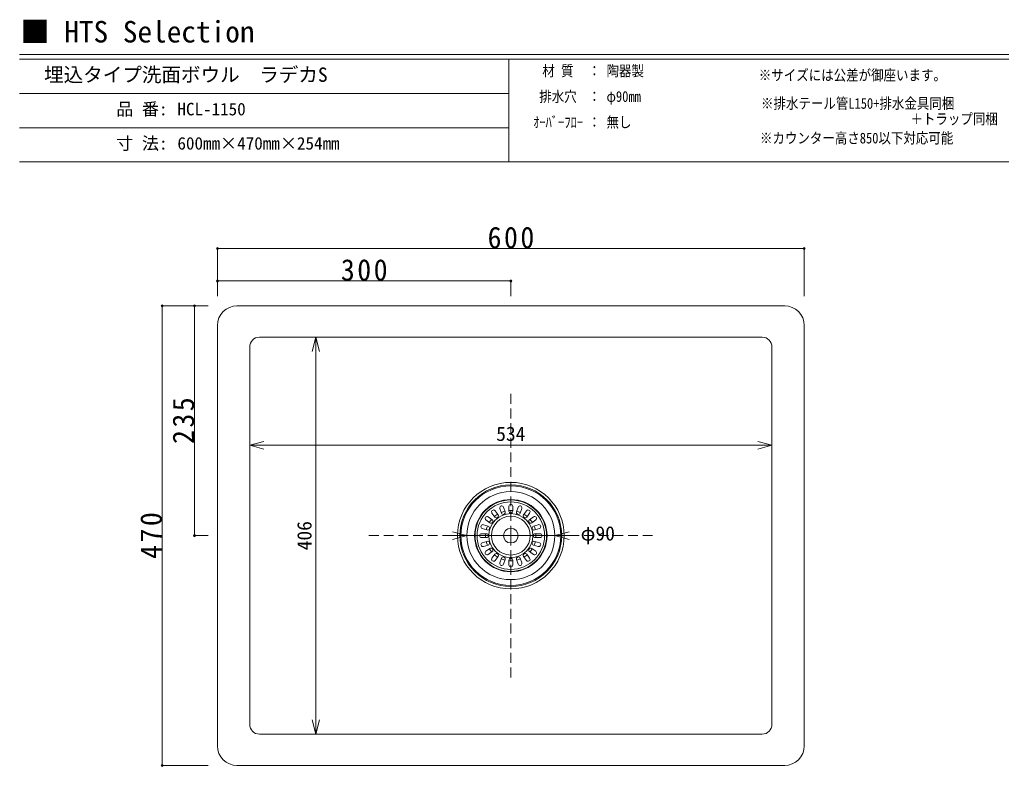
# Model space of a CAD drawing. Units: millimetres, scale not verified. Extents: x -1040 to 1002, y -687 to 676.
# Drawn here: x -1002 to 2, y -88 to 676 of the extents above; entities that cross this region are included whole.
import ezdxf
from ezdxf.enums import TextEntityAlignment as Align

# ---------------------------------------------------------------- set-up
doc = ezdxf.new("R2010")
doc.units = ezdxf.units.MM
doc.header["$LTSCALE"] = 5
doc.header["$PDMODE"] = 32
doc.header["$PDSIZE"] = 2
doc.linetypes.add('DASHED2', pattern=[3, 2, -1])
doc.layers.add('F-0', color=7, linetype='Continuous', lineweight=15)
doc.styles.add('ＭＳ ゴシック', font='')
doc.styles.get('ＭＳ ゴシック').set_extended_font_data('MS Gothic')

msp = doc.modelspace()

# ---------------------------------------------------------------- linework, layer by layer
at = {"layer": 'F-0'}
for p, q in [((1002.034, 640.036), (-1002.086, 640.036)), ((1002.034, 635.036), (-1002.086, 635.036)), ((-502.086, 635.036), (-502.086, 530.036)), ((-502.086, 600.036), (-1002.086, 600.036)), ((-502.086, 565.036), (-1002.086, 565.036)), ((1002.034, 530.036), (-1002.086, 530.036)), ((-799.906, 441.389), (-199.906, 441.389)), ((-799.906, 441.389), (-799.906, 392.846)), ((-199.906, 441.389), (-199.906, 392.846)), ((-799.906, 408.238), (-499.906, 408.238)), ((-799.906, 408.238), (-799.906, 392.846)), ((-499.906, 408.238), (-499.906, 392.846)), ((-856.409, 382.738), (-856.409, -87.262)), ((-856.409, 382.738), (-809.182, 382.738)), ((-823.39, 382.738), (-823.39, 147.738)), ((-823.39, 382.738), (-809.182, 382.738)), ((-779.906, 382.738), (-219.906, 382.738)), ((-799.906, 362.738), (-799.906, 351.738)), ((-199.906, 362.738), (-199.906, 351.738)), ((-799.906, 351.738), (-799.906, -67.262)), ((-199.906, -67.262), (-199.906, 351.738)), ((-756.906, 350.738), (-242.906, 350.738)), ((-699.253, 350.738), (-703.135, 336.249)), ((-699.253, 350.738), (-699.253, -55.262)), ((-699.253, 350.738), (-695.371, 336.249)), ((-766.906, -45.262), (-766.906, 340.738)), ((-232.906, -45.262), (-232.906, 340.738)), ((-766.906, 329.738), (-766.906, 318.738)), ((-232.906, 329.738), (-232.906, 318.738)), ((-766.906, 240.228), (-752.417, 244.11)), ((-232.906, 240.228), (-247.395, 244.11)), ((-766.906, 240.228), (-232.906, 240.228)), ((-766.906, 240.228), (-752.417, 236.346)), ((-232.906, 240.228), (-247.395, 236.346)), ((-516.219, 166.788), (-519.158, 170.833)), ((-512.983, 169.139), (-515.921, 173.184)), ((-509.533, 170.896), (-511.079, 175.652)), ((-505.729, 172.133), (-507.274, 176.888)), ((-501.906, 172.738), (-501.906, 177.738)), ((-497.906, 172.738), (-497.906, 177.738)), ((-494.083, 172.133), (-492.538, 176.888)), ((-490.278, 170.896), (-488.733, 175.652)), ((-486.829, 169.139), (-483.89, 173.184)), ((-483.593, 166.788), (-480.654, 170.833)), ((-521.307, 160.815), (-525.352, 163.754)), ((-518.956, 164.051), (-523.001, 166.99)), ((-480.856, 164.051), (-476.811, 166.99)), ((-478.505, 160.815), (-474.46, 163.754)), ((-544.906, 147.738), (-559.395, 151.62)), ((-544.906, 147.738), (-559.395, 151.62)), ((-524.3, 153.561), (-529.056, 155.106)), ((-523.064, 157.366), (-527.82, 158.911)), ((-476.748, 157.366), (-471.992, 158.911)), ((-475.511, 153.561), (-470.756, 155.106)), ((-454.906, 147.738), (-440.417, 151.62)), ((-454.906, 147.738), (-440.417, 151.62)), ((-823.39, 147.738), (-809.182, 147.738)), ((-544.906, 147.738), (-569.906, 147.738)), ((-544.906, 147.738), (-569.906, 147.738)), ((-559.406, 147.738), (-440.406, 147.738)), ((-544.906, 147.738), (-559.395, 143.856)), ((-544.906, 147.738), (-559.395, 143.856)), ((-544.906, 147.738), (-454.906, 147.738)), ((-544.906, 147.738), (-454.906, 147.738)), ((-524.906, 149.738), (-529.906, 149.738)), ((-524.906, 145.738), (-529.906, 145.738)), ((-524.3, 141.915), (-529.056, 140.37)), ((-475.511, 141.915), (-470.756, 140.37)), ((-474.906, 149.738), (-469.906, 149.738)), ((-474.906, 149.738), (-469.906, 149.738)), ((-474.906, 145.738), (-469.906, 145.738)), ((-474.906, 145.738), (-469.906, 145.738)), ((-454.906, 147.738), (-429.906, 147.738)), ((-454.906, 147.738), (-440.417, 143.856)), ((-454.906, 147.738), (-440.417, 143.856)), ((-523.064, 138.111), (-527.82, 136.565)), ((-521.307, 134.661), (-525.352, 131.723)), ((-518.956, 131.425), (-523.001, 128.486)), ((-480.856, 131.425), (-476.811, 128.486)), ((-478.505, 134.661), (-474.46, 131.723)), ((-476.748, 138.111), (-471.992, 136.565)), ((-516.219, 128.688), (-519.158, 124.643)), ((-512.983, 126.337), (-515.921, 122.292)), ((-509.533, 124.58), (-511.079, 119.824)), ((-505.729, 123.344), (-507.274, 118.588)), ((-501.906, 122.738), (-501.906, 117.738)), ((-497.906, 122.738), (-497.906, 117.738)), ((-494.083, 123.344), (-492.538, 118.588)), ((-490.278, 124.58), (-488.733, 119.824)), ((-486.829, 126.337), (-483.89, 122.292)), ((-483.593, 128.688), (-480.654, 124.643)), ((-699.253, -55.262), (-703.135, -40.773)), ((-699.253, -55.262), (-695.371, -40.773)), ((-756.906, -55.262), (-242.906, -55.262)), ((-856.409, -87.262), (-809.182, -87.262)), ((-779.906, -87.262), (-219.906, -87.262))]:
    msp.add_line(p, q, dxfattribs=at)
at = {"layer": 'F-0', "linetype": 'DASHED2'}
for q in [(-499.906, 297.738), (-649.906, 147.738), (-349.906, 147.738), (-499.906, -2.262)]:
    msp.add_line((-499.906, 147.738), q, dxfattribs=at)
at = {"layer": 'F-0'}
for radius in [54.5, 52, 51, 45, 45, 37, 36.5, 34.5, 22.5, 19.85, 7.5]:
    msp.add_circle((-499.906, 147.738), radius, dxfattribs=at)
for centre, radius, start, end in [((-779.906, 362.738), 20, 90, 180), ((-219.906, 362.738), 20, 0, 90), ((-756.906, 340.738), 10, 90, 180), ((-242.906, 340.738), 10, 0, 90), ((-517.539, 172.009), 2, 36, 216), ((-509.176, 176.27), 2, 18, 198), ((-499.906, 147.738), 25.75, 103.54536, 112.45464), ((-507.631, 171.514), 2, 198, 18), ((-499.906, 177.738), 2, 0, 180), ((-499.906, 147.738), 25.75, 85.54536, 94.45464), ((-499.906, 172.738), 2, 180, 0), ((-492.18, 171.514), 2, 162, 342), ((-499.906, 147.738), 25.75, 67.54536, 76.45464), ((-490.635, 176.27), 2, 342, 162), ((-482.272, 172.009), 2, 324, 144), ((-524.176, 165.372), 2, 54, 234), ((-499.906, 147.738), 25.75, 139.54536, 148.45464), ((-520.131, 162.433), 2, 234, 54), ((-499.906, 147.738), 25.75, 121.54536, 130.45464), ((-514.601, 167.964), 2, 216, 36), ((-485.211, 167.964), 2, 144, 324), ((-499.906, 147.738), 25.75, 49.54536, 58.45464), ((-479.68, 162.433), 2, 126, 306), ((-499.906, 147.738), 25.75, 31.54536, 40.45464), ((-475.635, 165.372), 2, 306, 126), ((-528.438, 157.009), 2, 72, 252), ((-499.906, 147.738), 25.75, 157.54536, 166.45464), ((-523.682, 155.464), 2, 252, 72), ((-476.129, 155.464), 2, 108, 288), ((-499.906, 147.738), 25.75, 13.54536, 22.45464), ((-471.374, 157.009), 2, 288, 108), ((-529.906, 147.738), 2, 90, 270), ((-499.906, 147.738), 25.75, 175.54536, 184.45464), ((-499.906, 147.738), 25.75, 193.54536, 202.45464), ((-524.906, 147.738), 2, 270, 90), ((-523.682, 140.013), 2, 288, 108), ((-476.129, 140.013), 2, 72, 252), ((-474.906, 147.738), 2, 90, 270), ((-474.906, 147.738), 2, 90, 270), ((-499.906, 147.738), 25.75, 337.54536, 346.45464), ((-499.906, 147.738), 25.75, 355.54536, 4.45464), ((-499.906, 147.738), 25.75, 355.54536, 4.45464), ((-469.906, 147.738), 2, 270, 90), ((-469.906, 147.738), 2, 270, 90), ((-528.438, 138.468), 2, 108, 288), ((-524.176, 130.105), 2, 126, 306), ((-499.906, 147.738), 25.75, 211.54536, 220.45464), ((-520.131, 133.043), 2, 306, 126), ((-479.68, 133.043), 2, 54, 234), ((-499.906, 147.738), 25.75, 319.54536, 328.45464), ((-475.635, 130.105), 2, 234, 54), ((-471.374, 138.468), 2, 252, 72), ((-517.539, 123.468), 2, 144, 324), ((-499.906, 147.738), 25.75, 229.54536, 238.45464), ((-514.601, 127.513), 2, 324, 144), ((-499.906, 147.738), 25.75, 247.54536, 256.45464), ((-507.631, 123.962), 2, 342, 162), ((-499.906, 122.738), 2, 0, 180), ((-499.906, 147.738), 25.75, 265.54536, 274.45464), ((-492.18, 123.962), 2, 18, 198), ((-499.906, 147.738), 25.75, 283.54536, 292.45464), ((-485.211, 127.513), 2, 36, 216), ((-499.906, 147.738), 25.75, 301.54536, 310.45464), ((-482.272, 123.468), 2, 216, 36), ((-509.176, 119.206), 2, 162, 342), ((-499.906, 117.738), 2, 180, 0), ((-490.635, 119.206), 2, 198, 18), ((-756.906, -45.262), 10, 180, 270), ((-242.906, -45.262), 10, 270, 0), ((-779.906, -67.262), 20, 180, 270), ((-219.906, -67.262), 20, 270, 0)]:
    msp.add_arc(centre, radius, start, end, dxfattribs=at)
for p in [(-799.906, 441.389), (-199.906, 441.389), (-799.906, 408.238), (-499.906, 408.238), (-856.409, 382.738), (-823.39, 382.738), (-823.39, 147.738), (-856.409, -87.262)]:
    msp.add_point(p, dxfattribs=at)

# ---------------------------------------------------------------- texts
at = {"layer": 'F-0', "style": 'ＭＳ ゴシック'}
for s, height, p in [('■ HTS Selection', 21.99, (-1001.367, 645.583)), ('埋込タイプ洗面ボウル\u3000ラデカS', 14.66, (-977.086, 607.536)), ('品 番:', 12.83, (-903.336, 573.786)), ('HCL-1150', 12.83, (-840.774, 573.786)), ('寸 法:', 12.83, (-903.336, 538.786)), ('600mm×470mm×254mm', 12.83, (-840.774, 538.786)), ('534', 14.66, (-514.906, 240.228)), ('φ90', 14.66, (-428.553, 138.342))]:
    msp.add_text(s, height=height, dxfattribs=at).set_placement(p, align=Align.BOTTOM_LEFT)
at = {"layer": 'F-0', "style": 'ＭＳ ゴシック', "width": 0.85}
for s, p in [('材 質', (-467.711, 614.411)), ('：', (-420.836, 614.411)), ('陶器製', (-402.086, 614.411)), ('※サイズには公差が御座います。', (-246.359, 610.036)), ('排水穴', (-470.836, 588.161)), ('φ90mm', (-402.086, 588.161)), ('：', (-420.836, 588.161)), ('※排水テール管L150+排水金具同梱', (-244.128, 581.101)), ('ｵｰﾊﾞｰﾌﾛｰ', (-477.086, 561.911)), ('：', (-420.836, 561.911)), ('無し', (-402.086, 561.911)), ('＋トラップ同梱', (-91.328, 565.224)), ('※カウンター高さ850以下対応可能 ', (-245.185, 545.63))]:
    msp.add_text(s, height=11, dxfattribs=at).set_placement(p, align=Align.BOTTOM_LEFT)
at = {"layer": 'F-0', "style": 'ＭＳ ゴシック'}
msp.add_text('406', height=14.66, rotation=90, dxfattribs=at).set_placement((-699.253, 132.738), align=Align.BOTTOM_LEFT)
at = {"layer": 'F-0', "color": 3, "char_height": 21.99, "attachment_point": 7, "style": 'ＭＳ ゴシック'}
for s, insert in [('\\T1.18;\\W0.95;600', (-523.656, 441.389)), ('\\T1.18;\\W0.95;300', (-673.656, 408.238))]:
    msp.add_mtext(s, dxfattribs=dict(at, insert=insert))
at = {"layer": 'F-0', "color": 3, "char_height": 21.99, "attachment_point": 7, "rotation": 90, "style": 'ＭＳ ゴシック'}
for s, insert in [('\\T1.18;\\W0.95;235', (-823.39, 241.488)), ('\\T1.18;\\W0.95;470', (-856.409, 123.988))]:
    msp.add_mtext(s, dxfattribs=dict(at, insert=insert))

doc.saveas('drawing.dxf')
